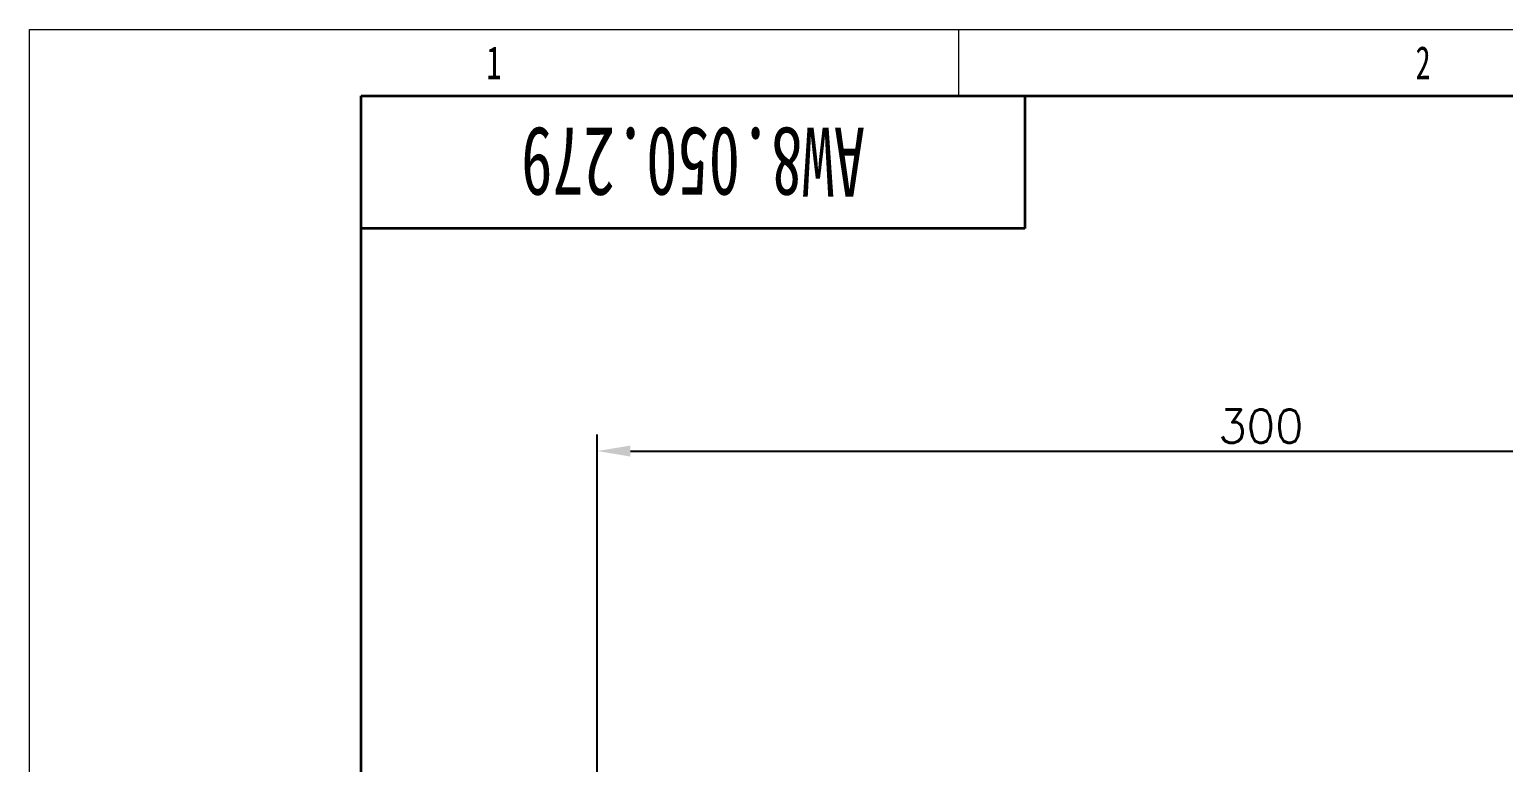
# Model space of a CAD drawing. Header units: millimetres. Extents: x -631 to 3210, y -561 to 2288.
# Drawn here: x -630 to -296.8, y 279.8 to 445.5 of the extents above; entities that cross this region are included whole.
import ezdxf
from ezdxf.enums import TextEntityAlignment as Align

# ---------------------------------------------------------------- set-up
doc = ezdxf.new("R2010")
doc.units = ezdxf.units.MM
doc.header["$PDSIZE"] = -5
doc.layers.get('0').update_dxf_attribs({"lineweight": 18})
for name, color, linetype, lineweight in [('尺寸线层', 3, 'Continuous', 18), ('粗实线层', 7, 'Continuous', 35), ('细实线层', 7, 'Continuous', 18)]:
    doc.layers.add(name, color=color, linetype=linetype, lineweight=lineweight)
doc.styles.get("Standard").update_dxf_attribs({"font": 'txt.shx', "bigfont": 'gbcbig.shx'})
doc.styles.add('标准', font='', dxfattribs={"width": 0.667})
doc.styles.get('标准').set_extended_font_data('宋体')
doc.dimstyles.get("Standard").update_dxf_attribs({"dimscale": 3, "dimtxt": 0.18, "dimasz": 0.18, "dimexe": 0.18, "dimexo": 0.0625, "dimgap": 0.09, "dimtad": 0, "dimtih": 1, "dimtoh": 1, "dimdec": 4, "dimzin": 0, "dimdsep": 46, "dimtxsty": 'Standard', "dimcen": 0.09, "dimdle": 0.36, "dimadec": 0, "dimazin": 0, "dimtfac": 1, "dimtdec": 4, "dimtofl": 0, "dimtmove": 0, "dimatfit": 3, "dimfxl": 1, "dimtolj": 1, "dimtzin": 0, "dimarcsym": 0})

# ---------------------------------------------------------------- blocks, each defined once
blk = doc.blocks.new('*X1')
at = {"layer": '粗实线层'}
for p, q in [((-185, -143.5), (-185, 143.5)), ((-185, 143.5), (205, 143.5)), ((-135, 143.5), (-135, 133.5)), ((-135, 133.5), (-185, 133.5))]:
    blk.add_line(p, q, dxfattribs=at)
at = {"layer": '细实线层'}
for p, q in [((-210, -148.5), (-210, 148.5)), ((-210, 148.5), (210, 148.5)), ((-140, 148.5), (-140, 143.5))]:
    blk.add_line(p, q, dxfattribs=at)
at = {"layer": '尺寸线层', "style": '标准'}
for tag, height, width, p in [('T1', 2.5, 0.667, (-175, 146)), ('T2', 2.5, 0.667, (-105, 146)), ('T3', 2.5, 0.667, (-35, 146)), ('T4', 2.5, 0.667, (35, 146)), ('T5', 2.5, 0.667, (105, 146)), ('T6', 2.5, 0.667, (175, 146)), ('R1', 2.5, 0.667, (207.5, 111.38)), ('SQE', 3.5, 0.667, (-188.18, 80.99)), ('试制车间', 3.5, 0.28375, (-188.18, 73.99)), ('涂装车间（装配）', 3.5, 0.147264, (-188.18, 66.99)), ('涂装车间（涂装）', 3.5, 0.147264, (-188.18, 59.99)), ('国际内装车间', 3.5, 0.189302, (-188.18, 52.99)), ('地铁复合车间', 3.5, 0.186278, (-188.18, 46.02)), ('屏蔽门车间', 3.5, 0.225254, (-188.18, 39.14)), ('R2', 2.5, 0.667, (207.5, 37.12)), ('电器车间', 3.5, 0.292284, (-188.18, 32.21)), ('玻璃钢车间', 3.5, 0.225603, (-188.18, 25.29)), ('城轨内装车间', 3.5, 0.186278, (-188.18, 18.29)), ('不锈钢箱体车间', 3.5, 0.15932, (-188.18, 11.29)), ('门系统总装车间', 3.5, 0.161527, (-188.18, 4.29)), ('座椅厨房车间', 3.5, 0.186516, (-188.18, -2.71)), ('碳钢车间', 3.5, 0.28375, (-188.18, -9.71)), ('铝不锈钢车间', 3.5, 0.186397, (-188.18, -16.71)), ('风挡车间', 3.5, 0.284026, (-188.18, -23.71)), ('风道车间', 3.5, 0.284026, (-188.18, -30.71)), ('动车内装车间', 3.5, 0.186397, (-188.18, -37.71)), ('R3', 2.5, 0.667, (207.5, -37.12)), ('采购部', 3.5, 0.378308, (-188.18, -44.71)), ('检修服务部', 3.5, 0.223014, (-188.18, -51.71)), ('品管部', 3.5, 0.389426, (-188.18, -58.71)), ('生产保障部', 3.5, 0.223356, (-188.18, -65.71)), ('工业化部', 3.5, 0.281557, (-188.18, -72.71)), ('研发部', 3.5, 0.3788, (-188.18, -79.71)), ('旧底图总号', 3, 0.667, (-197.5, -100.5)), ('R4', 2.5, 0.667, (207.5, -111.38)), ('底图总号', 3, 0.667, (-197.5, -113.5)), ('签字', 3, 0.667, (-197.5, -126.5)), ('日期', 3, 0.667, (-197.5, -139.5)), ('B1', 2.5, 0.667, (-175, -146)), ('B2', 2.5, 0.667, (-105, -146)), ('B3', 2.5, 0.667, (-35, -146)), ('B4', 2.5, 0.667, (35, -146)), ('B5', 2.5, 0.667, (105, -146)), ('B6', 2.5, 0.667, (175, -146))]:
    blk.add_attdef(tag, text='', height=height, dxfattribs=dict(at, width=width)).set_placement(p, align=Align.MIDDLE_CENTER)
at = {"layer": '尺寸线层', "style": '标准', "width": 0.667}
blk.add_attdef('图号', text='', height=5.33, rotation=180, dxfattribs=at).set_placement((-160, 138.5), align=Align.MIDDLE_CENTER)
blk = doc.blocks.new('*X21')
at = {"layer": 'Defpoints', "color": 0, "transparency": 16777216}
for p in [(-201.65, 350.2), (-501.65, 275.18), (-201.65, 275.18)]:
    blk.add_point(p, dxfattribs=at)
at = {"layer": '尺寸线层', "color": 0, "linetype": 'Continuous', "lineweight": -2, "transparency": 16777216}
for p, q in [((-501.65, 277.05), (-501.65, 353.95)), ((-201.65, 277.05), (-201.65, 353.95)), ((-494.15, 350.2), (-209.15, 350.2))]:
    blk.add_line(p, q, dxfattribs=at)
at = {"layer": '尺寸线层', "color": 0, "transparency": 16777216}
for points in [[(-494.15, 351.45), (-494.15, 348.95), (-501.65, 350.2)], [(-209.15, 351.45), (-209.15, 348.95), (-201.65, 350.2)]]:
    blk.add_solid(points, dxfattribs=at)
at = {"layer": '尺寸线层', "color": 0, "transparency": 16777216, "insert": (-351.65, 355.82), "char_height": 7.5, "width": 38.5714, "attachment_point": 5, "bg_fill": 3, "box_fill_scale": 1.1, "bg_fill_color": 256, "bg_fill_true_color": 13158600, "bg_fill_transparency": 0}
blk.add_mtext('\\A1;300', dxfattribs=at)

msp = doc.modelspace()

# ---------------------------------------------------------------- block references
ref = msp.add_blockref('*X1', (0, 0), dxfattribs=dict(xscale=3, yscale=3, zscale=3))
ref.add_attrib('图号', 'AW8.050.279', dxfattribs={"layer": '尺寸线层', "height": 15.57178, "rotation": 180, "style": '标准', "width": 0.667}).set_placement((-480, 415.5), align=Align.MIDDLE_CENTER)
ref.add_attrib('T1', '1', dxfattribs={"layer": '尺寸线层', "height": 7.5, "style": '标准', "width": 0.667}).set_placement((-525, 438), align=Align.MIDDLE_CENTER)
ref.add_attrib('T2', '2', dxfattribs={"layer": '尺寸线层', "height": 7.5, "style": '标准', "width": 0.667}).set_placement((-315, 438), align=Align.MIDDLE_CENTER)

# ---------------------------------------------------------------- next in the draw order: dimensions: what is measured, and where the dimension line sits
at = {"layer": '尺寸线层'}
dim = msp.add_linear_dim(base=(-201.652, 350.196), p1=(-501.652, 275.176), p2=(-201.652, 275.176), dimstyle='Standard', override={"dimtxt": 2.5, "dimasz": 2.5, "dimexe": 1.25, "dimexo": 0.625, "dimgap": 0.625, "dimtad": 1, "dimtih": 0, "dimtoh": 0, "dimdec": 2, "dimzin": 8, "dimdsep": 44, "dimsah": 1, "dimdle": 5, "dimtdec": 2, "dimtofl": 1, "dimatfit": 0, "dimtfill": 1, "dimtzin": 8}, dxfattribs=at)
dim.commit()
dim.dimension.update_dxf_attribs({"geometry": '*X21', "text_midpoint": (-351.652, 355.821)})

doc.saveas('drawing.dxf')
